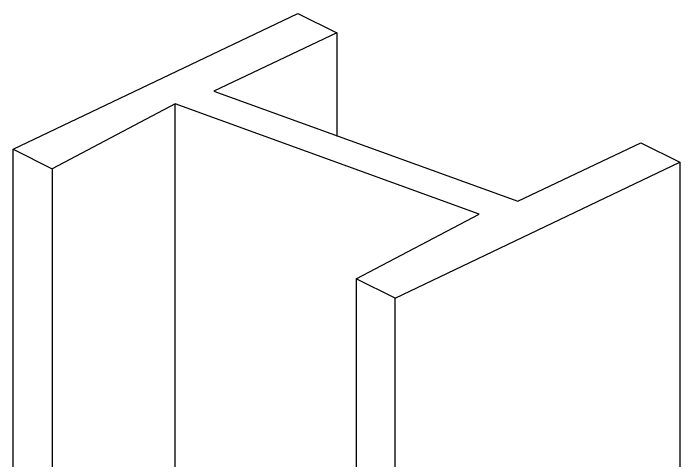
# Model space of a CAD drawing. Extents: x 0 to 420, y 0 to 297.
# Drawn here: x 104.07 to 118.49, y 92.07 to 101.74 of the extents above; entities that cross this region are included whole.
import ezdxf

# ---------------------------------------------------------------- set-up
doc = ezdxf.new("R2010")
doc.units = 0
doc.header["$MEASUREMENT"] = 0
doc.layers.add('ИЗОМЕТРИЯ', color=7, linetype='CONTINUOUS')

msp = doc.modelspace()

# ---------------------------------------------------------------- linework, layer by layer
at = {"layer": 'ИЗОМЕТРИЯ', "linetype": 'Continuous'}
for p, q in [((104.066437, 98.8), (110.229187, 101.741313)), ((110.229187, 101.741313), (111.069563, 101.321125)), ((111.069563, 101.321125), (108.408375, 100.060563)), ((111.069563, 101.321125), (111.069563, 99.080125)), ((108.408375, 100.060563), (114.991312, 97.6795)), ((107.568, 99.780438), (104.906813, 98.379813)), ((107.568, 66.025375), (107.568, 99.780438)), ((114.150938, 97.399375), (107.568, 99.780438)), ((114.991312, 97.6795), (117.6525, 98.940063)), ((117.6525, 98.940063), (118.492875, 98.519875)), ((104.066437, 65.185), (104.066437, 98.8)), ((104.066437, 98.8), (104.906813, 98.379813)), ((112.330125, 95.578563), (118.492875, 98.519875)), ((118.492875, 98.519875), (118.492875, 64.904875)), ((104.906813, 98.379813), (104.906813, 64.764813)), ((111.48975, 95.99875), (114.150938, 97.399375)), ((112.330125, 95.578563), (111.48975, 95.99875)), ((111.48975, 95.99875), (111.48975, 62.38375)), ((112.330125, 61.963563), (112.330125, 95.578563))]:
    msp.add_line(p, q, dxfattribs=at)

doc.saveas('drawing.dxf')
